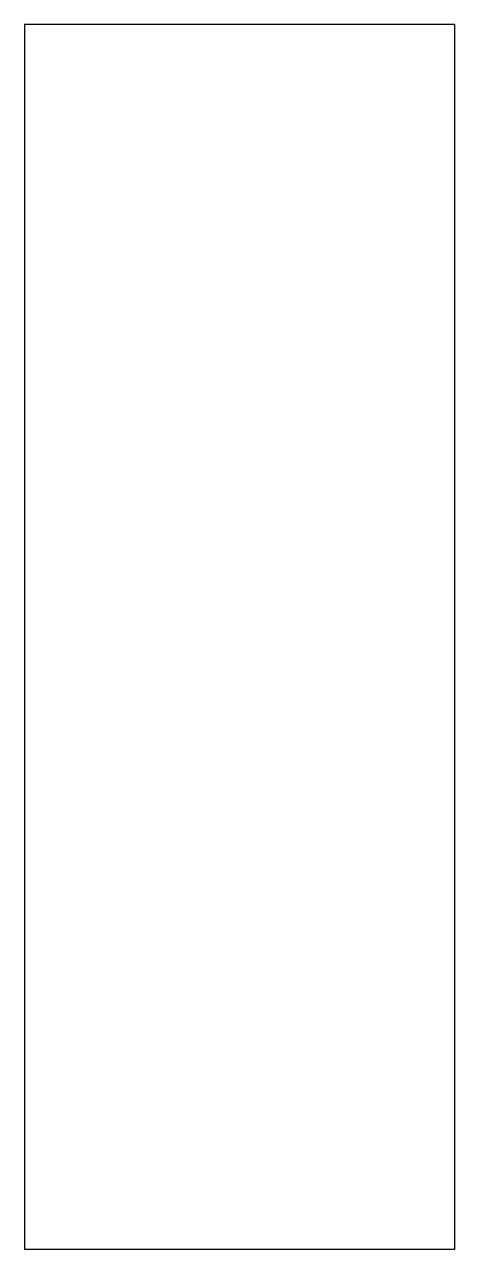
# Model space of a CAD drawing. Header units: millimetres. Extents: x 0 to 2.7, y -3.85 to 3.85.
import ezdxf

# ---------------------------------------------------------------- set-up
doc = ezdxf.new("R2010")
doc.units = ezdxf.units.MM

msp = doc.modelspace()

# ---------------------------------------------------------------- linework, layer by layer
at = {"color": 7, "linetype": 'Continuous', "lineweight": 25}
for p, q in [((2.7, 3.85), (0, 3.85)), ((0, 3.85), (0, -3.85)), ((2.7, 3.85), (2.7, -3.85)), ((2.7, -3.85), (0, -3.85))]:
    msp.add_line(p, q, dxfattribs=at)

doc.saveas('drawing.dxf')
